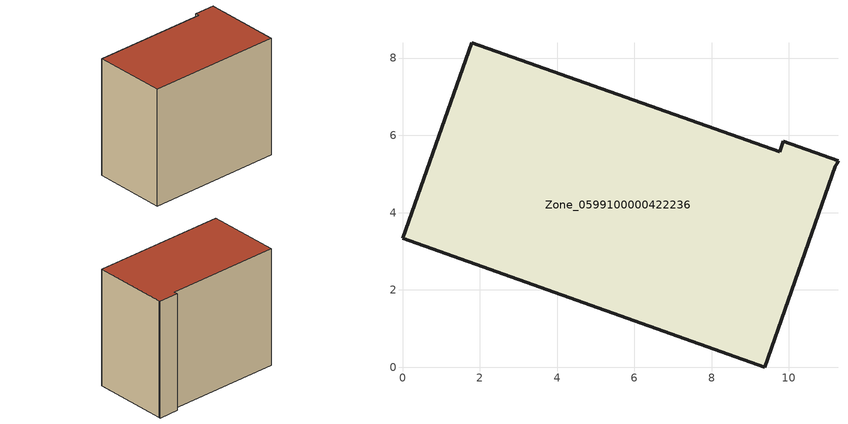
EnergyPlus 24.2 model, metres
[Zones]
Zone_0599100000422236
 floor ground (C_G): 9.76,5.57 9.86,5.85 11.27,5.34 11.25,5.27 11.21,5.2 9.38,0 0,3.33 1.79,8.39 z0.5
 wall outside (C_F): 11.25,5.27 11.27,5.34 9.86,5.85 9.76,5.57 1.79,8.39 0,3.33 9.38,0 11.21,5.2 11.25,5.27 z0.5:9.22
 roof outside (C_R): 9.86,5.85 9.76,5.57 1.79,8.39 0,3.33 9.38,0 11.21,5.2 11.25,5.27 11.27,5.34 z9.22
[BUILDING]
Pand.0599100000422236: North Axis=0; Terrain=City; Loads Convergence Tolerance Value=0.04; Temperature Convergence Tolerance Value=0.4; Solar Distribution=FullExterior; Maximum Number of Warmup Days=25; Minimum Number of Warmup Days=1
[Site:Location]
Rotterdam.The.Hague.AP_ZH_NLD Design_Conditions: Latitude=51.96; Longitude=4.45; Time Zone=1; Elevation=-4.5
[SITE:GROUNDTEMPERATURE:BUILDINGSURFACE]
18, 18, 18, 18, 18, 18, 18, 18, 18, 18, 18, 18
[MATERIAL] Thermal Absorptance=0.9; Solar Absorptance=0.7; Visible Absorptance=0.7
Name | Roughness | Thickness | Conductivity | Density | Specific Heat
G.TI.1992-2005 | MediumSmooth | 0.15 | 0.06 | 540 | 1210
F.TI.1992-2005 | Rough | 0.3 | 0.12 | 1920 | 840
R.TI.1992-2005 | MediumRough | 0.2 | 0.08 | 1500 | 1000
[CONSTRUCTION]
C_G: G.TI.1992-2005
C_F: F.TI.1992-2005
C_R: R.TI.1992-2005
[ZONE]
Zone_0599100000422236: Type=1; Multiplier=1; Ceiling Height=Autocalculate; Volume=Autocalculate; Floor Area=autocalculate; Part of Total Floor Area=Yes
[ZONEINFILTRATION:DESIGNFLOWRATE]
Infil_Zone_0599100000422236: Zone or ZoneList or Space or SpaceList=Zone_0599100000422236; Schedule=AlwaysOn; Design Flow Rate Calculation Method=Flow/Area; Flow Rate per Floor Area=0.0015; Constant Term Coefficient=1; Temperature Term Coefficient=0; Velocity Term Coefficient=0; Velocity Squared Term Coefficient=0
[HVACTEMPLATE:ZONE:IDEALLOADSAIRSYSTEM]
Zone_0599100000422236: Maximum Heating Supply Air Temperature=50; Minimum Cooling Supply Air Temperature=13; Maximum Heating Supply Air Humidity Ratio=0.0156; Minimum Cooling Supply Air Humidity Ratio=0.0077; Heating Limit=NoLimit; Cooling Limit=NoLimit; Dehumidification Control Type=ConstantSensibleHeatRatio; Cooling Sensible Heat Ratio=0.7; Dehumidification Setpoint=60; Humidification Control Type=None; Humidification Setpoint=30; Outdoor Air Method=None; Outdoor Air Flow Rate per Person=0.00944; Outdoor Air Flow Rate per Zone Floor Area=0; Outdoor Air Flow Rate per Zone=0; Demand Controlled Ventilation Type=None; Outdoor Air Economizer Type=NoEconomizer; Heat Recovery Type=None; Sensible Heat Recovery Effectiveness=0.7; Latent Heat Recovery Effectiveness=0.65
[ZONECONTROL:THERMOSTAT]
ThermostatControl_Zone_0599100000422236: Zone or ZoneList=Zone_0599100000422236; Control Type Schedule=DualSetpointControlType; Control 1=Thermostat_Zone_0599100000422236; Temperature Difference Between Cutout And Setpoint=0
[THERMOSTATSETPOINT:DUALSETPOINT]
Thermostat_Zone_0599100000422236: Heating Setpoint Temperature Schedule=HeatingSetpoint_Zone_0599100000422236; Cooling Setpoint Temperature Schedule=CoolingSetpoint_Zone_0599100000422236
[SCHEDULE:COMPACT]
HeatingSetpoint_Zone_0599100000422236: Through: 12/31, For: AllDays, Until: 24:00, 21
CoolingSetpoint_Zone_0599100000422236: Through: 12/31, For: AllDays, Until: 24:00, 24
DualSetpointControlType: Through: 12/31, For: AllDays, Until: 24:00, 4
AlwaysOn: Through: 12/31, For: AllDays, Until: 24:00, 1
